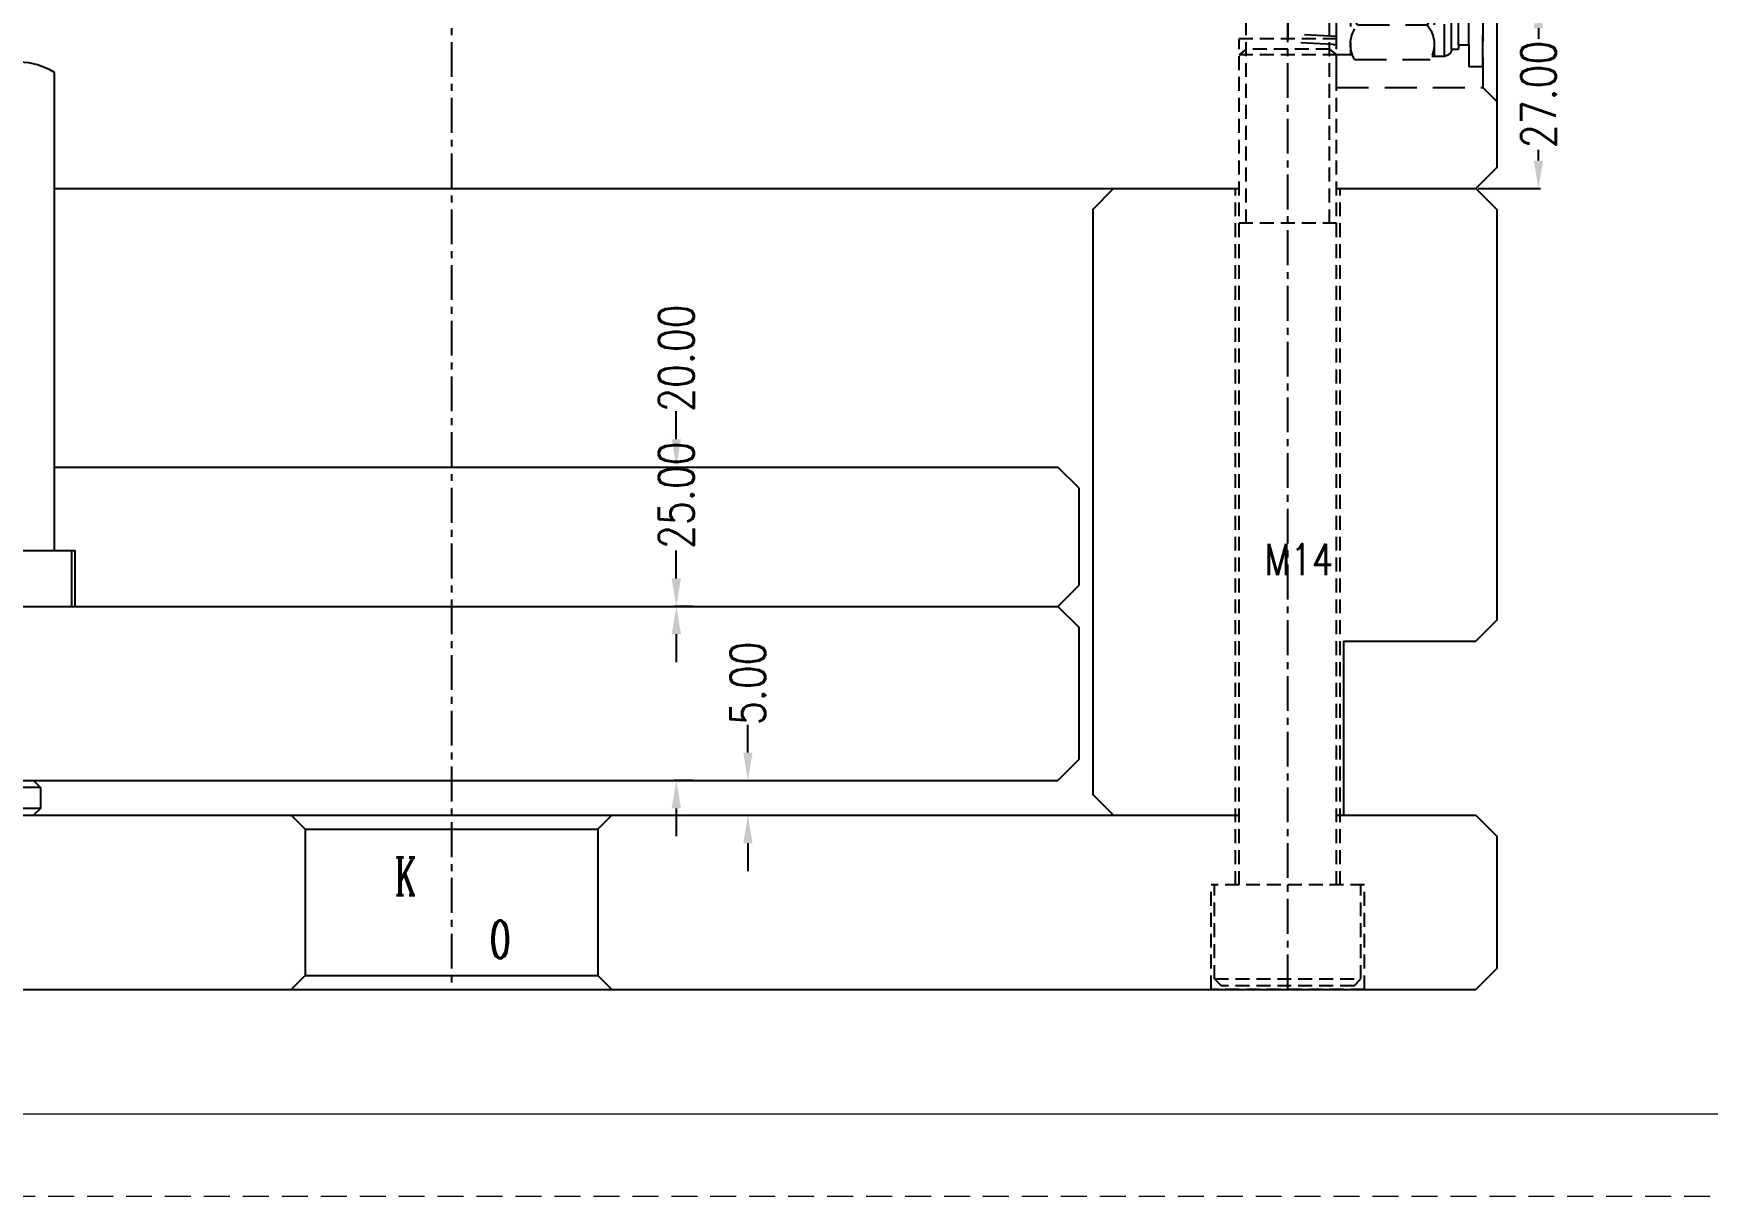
# Model space of a CAD drawing. Header units: millimetres. Extents: x 28656 to 29764, y -21384 to -20601.
# Drawn here: x 29143.3 to 29383.5, y -21384 to -21217 of the extents above; entities that cross this region are included whole.
import ezdxf

# ---------------------------------------------------------------- set-up
doc = ezdxf.new("R2010")
doc.units = ezdxf.units.MM
doc.header["$LTSCALE"] = 8
for name, pattern in [('CENTER', [2, 1.25, -0.25, 0.25, -0.25]), ('DASHED', [0.75, 0.5, -0.25]), ('HIDDEN', [0.375, 0.25, -0.125])]:
    doc.linetypes.add(name, pattern=pattern)
doc.layers.get('DEFPOINTS').update_dxf_attribs({"color": 6})
doc.layers.add('dim', color=3, linetype='Continuous', lineweight=15)
doc.layers.add('MBOM-ASSIS-LAYER', color=71, linetype='Continuous', lineweight=9)
doc.layers.add('text', color=7, linetype='Continuous')
doc.layers.add('WT', color=4, linetype='Continuous')
doc.styles.add('ROMANC', font='RomanC.ttf', dxfattribs={"width": 0.8, "height": 7})
doc.styles.get("Standard").update_dxf_attribs({"font": 'txt.shx', "width": 0.8, "bigfont": 'chineset.shx'})
doc.dimstyles.new('ISO-25', dxfattribs={"dimtxt": 5, "dimasz": 4, "dimexe": 0.3, "dimexo": 0.3, "dimtad": 0, "dimzin": 1, "dimdsep": 46, "dimtxsty": 'Standard', "dimcen": 0, "dimclrd": 3, "dimclre": 3, "dimclrt": 3, "dimazin": 0, "dimtfac": 1, "dimtofl": 0, "dimtmove": 0, "dimatfit": 0, "dimfxl": 0, "dimarcsym": 0})

# ---------------------------------------------------------------- blocks, each defined once
blk = doc.blocks.new('*D26587')
at = {"layer": 'DEFPOINTS', "color": 0}
for p in [(29235.53, -21299.29), (29238.26, -21299.29), (29238.26, -21324.29)]:
    blk.add_point(p, dxfattribs=at)
at = {"layer": 'dim', "color": 3, "lineweight": -2}
for p, q in [((29235.53, -21295.29), (29235.53, -21291.29)), ((29237.96, -21299.29), (29235.23, -21299.29)), ((29237.96, -21324.29), (29235.23, -21324.29)), ((29235.53, -21328.29), (29235.53, -21332.29))]:
    blk.add_line(p, q, dxfattribs=at)
at = {"layer": 'dim', "color": 3}
for points in [[(29234.86, -21295.29), (29236.2, -21295.29), (29235.53, -21299.29)], [(29236.2, -21328.29), (29234.86, -21328.29), (29235.53, -21324.29)]]:
    blk.add_solid(points, dxfattribs=at)
at = {"layer": 'dim', "color": 3, "insert": (29235.53, -21283.33), "char_height": 5, "attachment_point": 5, "rotation": 90}
blk.add_mtext('25.00', dxfattribs=at)
blk = doc.blocks.new('*D26588')
at = {"layer": 'DEFPOINTS', "color": 0}
for p in [(29235.53, -21279.29), (29235.53, -21279.29), (29235.53, -21299.29)]:
    blk.add_point(p, dxfattribs=at)
at = {"layer": 'dim', "color": 3, "lineweight": -2}
for p, q in [((29235.53, -21275.29), (29235.53, -21271.29)), ((29235.23, -21279.29), (29235.23, -21279.29)), ((29235.23, -21299.29), (29235.23, -21299.29)), ((29235.53, -21303.29), (29235.53, -21307.29))]:
    blk.add_line(p, q, dxfattribs=at)
at = {"layer": 'dim', "color": 3}
for points in [[(29234.86, -21275.29), (29236.2, -21275.29), (29235.53, -21279.29)], [(29236.2, -21303.29), (29234.86, -21303.29), (29235.53, -21299.29)]]:
    blk.add_solid(points, dxfattribs=at)
at = {"layer": 'dim', "color": 3, "insert": (29235.53, -21263.66), "char_height": 5, "attachment_point": 5, "rotation": 90}
blk.add_mtext('20.00', dxfattribs=at)
blk = doc.blocks.new('*D26595')
at = {"layer": 'DEFPOINTS', "color": 0}
for p in [(29245.8, -21324.29), (29245.8, -21324.29), (29245.43, -21329.29)]:
    blk.add_point(p, dxfattribs=at)
at = {"layer": 'dim', "color": 3, "lineweight": -2}
for p, q in [((29245.8, -21320.29), (29245.8, -21316.29)), ((29245.5, -21324.29), (29245.5, -21324.29)), ((29245.73, -21329.29), (29246.1, -21329.29)), ((29245.8, -21333.29), (29245.8, -21337.29))]:
    blk.add_line(p, q, dxfattribs=at)
at = {"layer": 'dim', "color": 3}
for points in [[(29245.13, -21320.29), (29246.46, -21320.29), (29245.8, -21324.29)], [(29246.46, -21333.29), (29245.13, -21333.29), (29245.8, -21329.29)]]:
    blk.add_solid(points, dxfattribs=at)
at = {"layer": 'dim', "color": 3, "insert": (29245.8, -21310.33), "char_height": 5, "attachment_point": 5, "rotation": 90}
blk.add_mtext('5.00', dxfattribs=at)
blk = doc.blocks.new('20100617.142056')
at = {"layer": 'MBOM-ASSIS-LAYER'}
blk.add_line((-12.7, 12.7), (-1176.3, 12.7), dxfattribs=at)
at = {"layer": 'MBOM-ASSIS-LAYER', "linetype": 'DASHED'}
blk.add_line((0, 0), (-1189, 0), dxfattribs=at)
blk = doc.blocks.new('*D27493')
at = {"layer": 'DEFPOINTS', "color": 0}
for p in [(29353.28, -21212.29), (29359.25, -21212.29), (29350.28, -21239.29)]:
    blk.add_point(p, dxfattribs=at)
at = {"layer": 'dim', "color": 3, "lineweight": -2}
for p, q in [((29353.58, -21212.29), (29359.55, -21212.29)), ((29359.25, -21216.29), (29359.25, -21217.83)), ((29359.25, -21235.29), (29359.25, -21233.75)), ((29350.58, -21239.29), (29359.55, -21239.29))]:
    blk.add_line(p, q, dxfattribs=at)
at = {"layer": 'dim', "color": 3}
for points in [[(29359.91, -21216.29), (29358.58, -21216.29), (29359.25, -21212.29)], [(29358.58, -21235.29), (29359.91, -21235.29), (29359.25, -21239.29)]]:
    blk.add_solid(points, dxfattribs=at)
at = {"layer": 'dim', "color": 3, "insert": (29359.25, -21225.79), "char_height": 5, "attachment_point": 5, "rotation": 90}
blk.add_mtext('27.00', dxfattribs=at)
blk = doc.blocks.new('20160903.151524')
at = {"layer": 'WT', "color": 125, "linetype": 'HIDDEN', "ltscale": 2.3}
for p, q in [((-6.35, 23.56), (-6.01, 30)), ((-6.01, 30), (6.01, 30)), ((-5.19, 23), (-4.82, 30)), ((5.19, 23), (4.82, 30)), ((6.35, 23.56), (6.01, 30)), ((12.5, 23), (-12.5, 23)), ((-12.5, 23), (-12.5, 2)), ((-7.75, 23), (-7.75, 20.77)), ((-6.35, 23.56), (-6.35, 23)), ((6.35, 23.56), (6.35, 23)), ((7.75, 23), (7.75, 20.77)), ((12.5, 23), (12.5, 2)), ((-8.5, 20.43), (-8.5, 9.57)), ((-7.75, 21), (7.75, 21)), ((-3.5, 20.01), (-3.5, 9.99)), ((3.5, 20.01), (3.5, 9.99)), ((8.5, 20.43), (8.5, 9.57)), ((-8, 9.33), (-8, 7.51)), ((-8, 9), (8, 9)), ((8, 7.51), (-8, 7.51)), ((8, 9.33), (8, 7.51)), ((7, 6.51), (-7, 6.51)), ((-7, 6.51), (-7, 5.51)), ((-6.4, 5.51), (-7, 5.51)), ((-6.4, 5.51), (-7, 5.51)), ((6.4, 5.51), (-6.4, 5.51)), ((-6.4, 5.51), (-6.4, 4.01)), ((6.4, 5.51), (6.4, 4.01)), ((6.4, 5.51), (7, 5.51)), ((6.4, 5.51), (7, 5.51)), ((7, 6.51), (7, 5.51)), ((-9.5, 4.01), (-9.5, 2)), ((-6.4, 4.01), (-9.5, 4.01)), ((6.4, 4.01), (-6.4, 4.01)), ((6.4, 4.01), (9.5, 4.01)), ((9.5, 4.01), (9.5, 2)), ((-12.5, 2), (-14.5, 0)), ((-14.5, 0), (14.5, 0)), ((-12.5, 2), (12.5, 2)), ((9.5, 2), (-9.5, 2)), ((12.5, 2), (14.5, 0))]:
    blk.add_line(p, q, dxfattribs=at)
at = {"layer": 'WT', "color": 125, "linetype": 'CENTER', "ltscale": 1.5}
blk.add_line((0, 0), (0, 30), dxfattribs=at)
at = {"layer": 'WT', "color": 125, "linetype": 'HIDDEN', "ltscale": 2.3}
for centre, radius, start, end in [((-6.32, 16.53), 4.47, 50.9817, 119.248), ((0, 14.34), 6.66, 58.3016, 121.6984), ((6.32, 16.53), 4.47, 60.752, 129.0183), ((-6.32, 13.47), 4.47, 240.752, 309.0183), ((0, 15.66), 6.66, 238.3016, 301.6984), ((6.32, 13.47), 4.47, 230.9817, 299.248), ((-7, 7.51), 1, 180, 270), ((7, 7.51), 1, 270, 0)]:
    blk.add_arc(centre, radius, start, end, dxfattribs=at)

msp = doc.modelspace()

# ---------------------------------------------------------------- linework, layer by layer
at = {"linetype": 'CENTER', "ltscale": 0.5}
for p, q in [((29203.28, -21058.289), (29203.28, -21354.289)), ((29323.28, -21354.289), (29323.28, -21209.789))]:
    msp.add_line(p, q, dxfattribs=at)
at = {"linetype": 'Continuous'}
for p, q in [((29353.28, -21152.289), (29353.28, -21236.289)), ((29353.28, -21236.289), (29350.28, -21239.289)), ((29146.28, -21239.289), (29316.28, -21239.289)), ((29295.28, -21242.289), (29298.28, -21239.289)), ((29330.28, -21239.289), (29350.28, -21239.289)), ((29350.28, -21239.289), (29353.28, -21242.289)), ((29295.28, -21242.289), (29295.28, -21326.289)), ((29353.28, -21242.289), (29353.28, -21301.289)), ((29146.28, -21279.289), (29290.28, -21279.289)), ((29293.28, -21282.289), (29290.28, -21279.289)), ((29293.28, -21282.289), (29293.28, -21296.289)), ((29290.28, -21299.289), (29293.28, -21296.289)), ((29116.28, -21299.289), (29290.28, -21299.289)), ((29290.28, -21299.289), (29293.28, -21302.289)), ((29293.28, -21302.289), (29293.28, -21321.289)), ((29353.28, -21301.289), (29350.28, -21304.289)), ((29331.28, -21304.289), (29350.28, -21304.289)), ((29331.28, -21304.289), (29331.28, -21329.289)), ((29293.28, -21321.289), (29290.28, -21324.289)), ((29116.28, -21324.289), (29290.28, -21324.289)), ((29143.28, -21324.289), (29144.28, -21325.289)), ((29144.28, -21325.289), (29128.28, -21325.289)), ((29144.28, -21325.289), (29144.28, -21328.289)), ((29298.28, -21329.289), (29295.28, -21326.289)), ((29056.28, -21329.289), (29316.28, -21329.289)), ((29144.28, -21328.289), (29128.28, -21328.289)), ((29144.28, -21328.289), (29143.28, -21329.289)), ((29330.28, -21329.289), (29350.28, -21329.289)), ((29350.28, -21329.289), (29353.28, -21332.289)), ((29353.28, -21332.289), (29353.28, -21351.289)), ((29353.28, -21351.289), (29350.28, -21354.289)), ((29056.28, -21354.289), (29350.28, -21354.289))]:
    msp.add_line(p, q, dxfattribs=at)
at = {"linetype": 'HIDDEN'}
for p, q in [((29317.28, -21244.289), (29317.28, -21212.789)), ((29329.28, -21244.289), (29329.28, -21212.789)), ((29330.28, -21217.789), (29316.28, -21217.789)), ((29316.28, -21339.289), (29316.28, -21217.789)), ((29330.28, -21339.289), (29330.28, -21217.789)), ((29317.28, -21219.289), (29316.28, -21220.089)), ((29330.28, -21220.089), (29316.28, -21220.089)), ((29329.28, -21219.289), (29317.28, -21219.289)), ((29329.28, -21219.289), (29330.28, -21220.089)), ((29315.78, -21339.289), (29315.78, -21239.289)), ((29330.78, -21339.289), (29330.78, -21239.289)), ((29330.28, -21244.289), (29316.28, -21244.289)), ((29334.28, -21339.289), (29312.28, -21339.289)), ((29312.28, -21354.289), (29312.28, -21339.289)), ((29312.78, -21352.789), (29312.78, -21339.289)), ((29333.78, -21352.789), (29333.78, -21339.289)), ((29334.28, -21354.289), (29334.28, -21339.289)), ((29312.78, -21352.789), (29333.78, -21352.789)), ((29312.78, -21352.789), (29313.78, -21353.789)), ((29332.78, -21353.789), (29333.78, -21352.789)), ((29334.28, -21354.289), (29312.28, -21354.289)), ((29332.78, -21353.789), (29313.78, -21353.789))]:
    msp.add_line(p, q, dxfattribs=at)
for p, q in [((29146.28, -21291.289), (29146.28, -21222.622)), ((29123.28, -21291.289), (29149.28, -21291.289)), ((29148.78, -21299.289), (29148.78, -21291.289)), ((29149.28, -21299.289), (29149.28, -21291.289)), ((29123.28, -21299.289), (29149.28, -21299.289))]:
    msp.add_line(p, q)
at = {"color": 8, "linetype": 'Continuous'}
for p, q in [((29180.28, -21329.289), (29182.28, -21331.289)), ((29226.28, -21329.289), (29224.28, -21331.289)), ((29182.28, -21331.289), (29224.28, -21331.289)), ((29182.28, -21331.289), (29182.28, -21352.289)), ((29224.28, -21331.289), (29224.28, -21352.289)), ((29180.28, -21354.289), (29182.28, -21352.289)), ((29182.28, -21352.289), (29224.28, -21352.289)), ((29226.28, -21354.289), (29224.28, -21352.289))]:
    msp.add_line(p, q, dxfattribs=at)
msp.add_arc((29141.069, -21231.157), 10, 58.59417, 118.61382)

# ---------------------------------------------------------------- block references
at = {"layer": 'MBOM-ASSIS-LAYER', "xscale": 0.931642561074642, "yscale": 0.931642561074642, "zscale": 0.931642561074642}
msp.add_blockref('20100617.142056', (29763.991, -21384.023), dxfattribs=at)
at = {"layer": 'WT', "xscale": -1, "rotation": 90}
msp.add_blockref('20160903.151524', (29353.28, -21212.289), dxfattribs=at)

# ---------------------------------------------------------------- texts
at = {"color": 8, "linetype": 'Continuous', "style": 'ROMANC', "width": 0.6}
for s, p in [('K', (29195.109, -21340.76)), ('O', (29208.728, -21349.811))]:
    msp.add_text(s, height=5.4, dxfattribs=at).set_placement(p)
at = {"layer": 'text', "insert": (29319.95, -21290.333), "char_height": 4.5, "width": 5.32167, "attachment_point": 1}
msp.add_mtext('M14', dxfattribs=at)

# ---------------------------------------------------------------- dimensions: what is measured, and where the dimension line sits
at = {"layer": 'dim'}
for base, p1, p2, picture, middle in [((29359.247, -21212.289), (29350.28, -21239.289), (29353.28, -21212.289), '*D27493', (29359.247, -21225.789)), ((29235.529, -21279.289), (29235.529, -21299.289), (29235.529, -21279.289), '*D26588', (29235.529, -21263.664)), ((29235.529, -21299.289), (29238.265, -21324.289), (29238.265, -21299.289), '*D26587', (29235.529, -21283.331)), ((29245.798, -21324.289), (29245.426, -21329.289), (29245.798, -21324.289), '*D26595', (29245.798, -21310.331))]:
    dim = msp.add_linear_dim(base=base, p1=p1, p2=p2, angle=90, dimstyle='ISO-25', dxfattribs=at)
    dim.commit()
    dim.dimension.update_dxf_attribs({"geometry": picture, "text_midpoint": middle})

doc.saveas('drawing.dxf')
